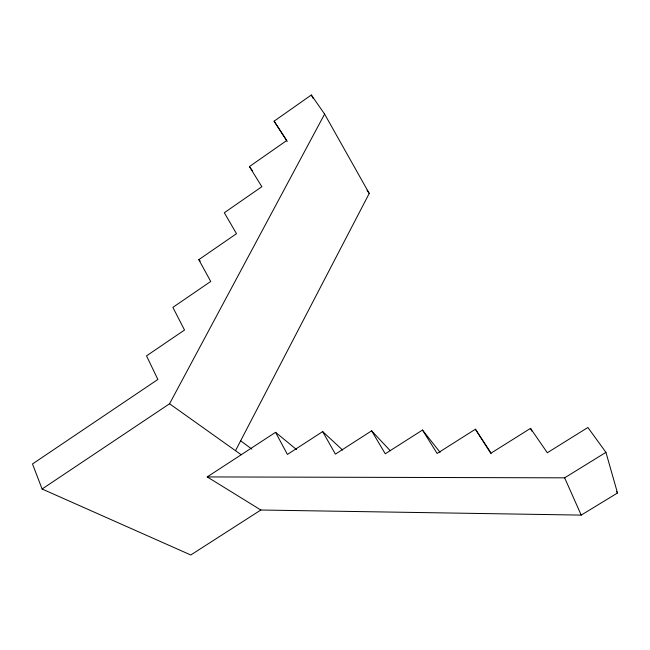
<?xml version="1.0" encoding="UTF-8"?>
<svg xmlns="http://www.w3.org/2000/svg" width="650" height="650" viewBox="0 0 650 650"><rect width="100%" height="100%" fill="white"/><g stroke="black" fill="none" stroke-linecap="round" stroke-linejoin="round"><path stroke-width="0.97" d="M235.503 450.686L369.233 193.432L324.61 114.067L311.309 95.014L274.089 121.176L287.202 141.521M274.089 121.176L286.78 140.481L249.405 166.587L261.852 186.704L224.315 212.745L236.502 233.691L198.811 259.659L210.73 281.466L172.884 307.361L184.519 330.046L146.518 355.859L157.869 379.462L32.5 463.954L42.104 489.011L169.553 403.772L324.61 114.067M275.559 432.323L287.414 454.439L322.676 431.592L335.4 454.131L371.621 430.836L385.263 453.798L422.492 430.048L437.125 453.464L475.41 429.227L491.099 453.107L530.506 428.374L547.324 452.741L587.901 427.489L605.938 452.359L617.5 492.993L581.222 515.101L260.845 510.014L207.228 476.921L275.559 432.323L296.538 449.564M260.845 510.014L190.783 554.986L42.104 489.011M207.228 476.921L564.639 477.831L605.938 452.359M169.553 403.772L241.207 454.748M240.549 440.724L251.859 449.101M322.676 431.592L342.639 450.093M198.811 259.659L200.2 261.105M371.621 430.836L390.268 450.734M422.492 430.048L440.091 452.335M249.405 166.587L252.379 170.649M616.363 491.392L617.5 492.993M366.998 190.19L369.233 193.432M475.41 429.227L491.034 453.733M311.309 95.014L313.292 98.524M530.506 428.374L531.798 431.072M564.639 477.831L581.222 515.101"/></g></svg>
